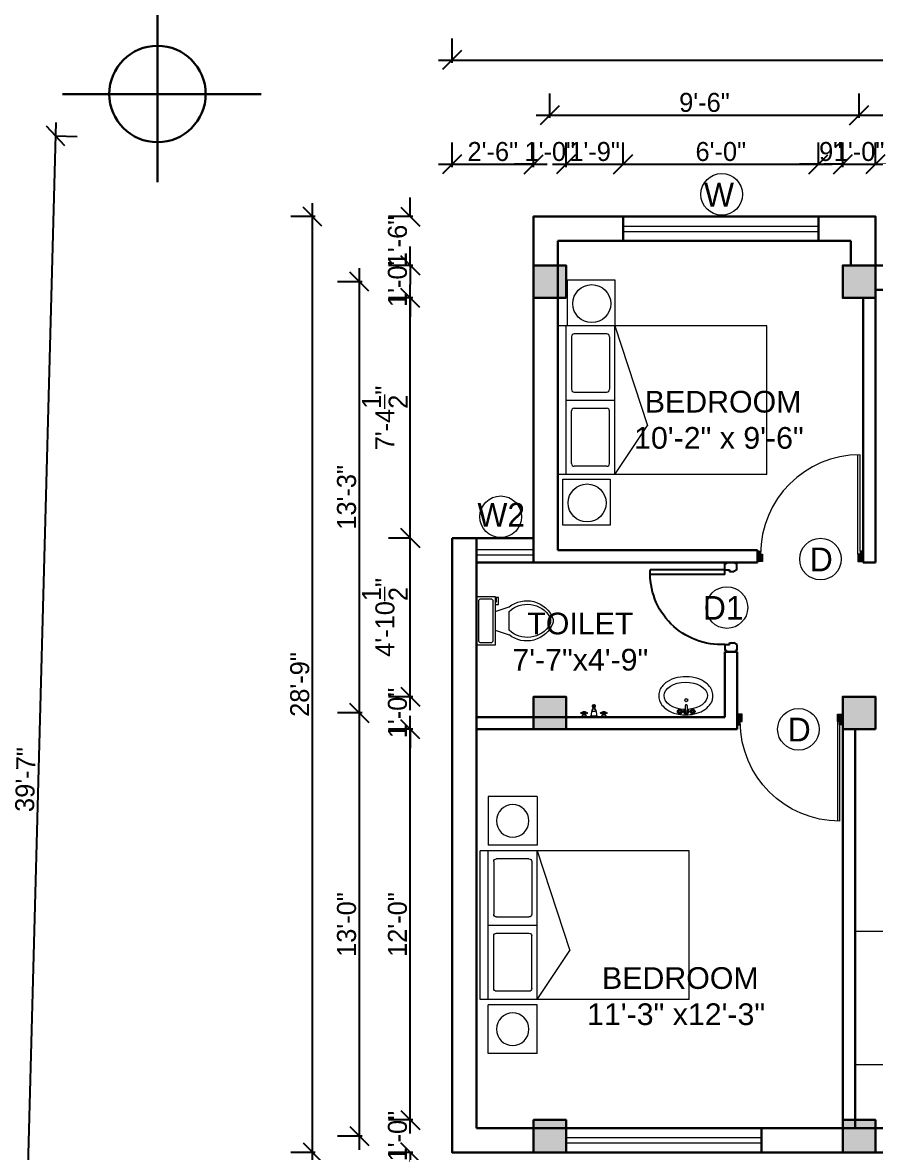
# Model space of a CAD drawing. Header units: inches. Extents: x 28835 to 36795, y -18828 to -9750.
# Drawn here: x 29917.6 to 30231.9, y -10397.6 to -9981.1 of the extents above; entities that cross this region are included whole.
import ezdxf

# ---------------------------------------------------------------- set-up
doc = ezdxf.new("R2010")
doc.units = ezdxf.units.IN
doc.header["$LTSCALE"] = 12
doc.header["$MEASUREMENT"] = 0
for name, color, linetype, lineweight in [('05. Dimension', 213, 'Continuous', 9), ('colum', 250, 'Continuous', 30), ('dimention', 5, 'Continuous', 9), ('F-FURNITURE', 32, 'Continuous', 13), ('FIXTURES', 23, 'Continuous', 9), ('FURNI', 30, 'Continuous', 9), ('Ha2', 31, 'Continuous', 0), ('N_DOOR', 32, 'Continuous', 13), ('Text', 7, 'Continuous', 5), ('Wall', 1, 'Continuous', 30), ('WIN', 140, 'Continuous', 15), ('window', 6, 'Continuous', 9)]:
    doc.layers.add(name, color=color, linetype=linetype, lineweight=lineweight)
doc.layers.add('06. Text', color=114, linetype='Continuous')
doc.layers.add('door', color=8, linetype='Continuous')
doc.styles.add('Bijay', font='', dxfattribs={"height": 8})
doc.styles.add('KBS', font='GOTHIC.TTF')
doc.styles.add('Times', font='GOTHIC.TTF')
doc.styles.get('Bijay').set_extended_font_data('Serifa BT')
doc.dimstyles.new('D75', dxfattribs={"dimtxt": 7, "dimasz": 7, "dimexe": 8, "dimexo": 24, "dimgap": 1, "dimtad": 1, "dimdec": 1, "dimzin": 3, "dimdsep": 46, "dimlunit": 4, "dimtxsty": 'Times', "dimblk": 'OBLIQUE', "dimcen": 0, "dimdle": 5, "dimaunit": 1, "dimadec": 3, "dimazin": 0, "dimtfac": 1, "dimtdec": 1, "dimtix": 1, "dimtofl": 0, "dimtmove": 1, "dimatfit": 0, "dimldrblk": 'OBLIQUE', "dimfxl": 1, "dimfxlon": 1, "dimtolj": 1, "dimtzin": 0, "dimarcsym": 0})

# ---------------------------------------------------------------- blocks, each defined once
blk = doc.blocks.new('D1000')
at = {"linetype": 'Continuous'}
for points in [[(30, 50), (30, 20), (50, 20), (50, -50), (0, -50), (0, 50)], [(970, 50), (970, 20), (950, 20), (950, -50), (1000, -50), (1000, 50)]]:
    blk.add_hatch(color=256, dxfattribs=at).paths.add_polyline_path(points)
at = {"color": 0, "linetype": 'Continuous'}
for p, q in [((950, 20), (950, 960)), ((970, 50), (970, 960))]:
    blk.add_line(p, q, dxfattribs=at)
at = {"linetype": 'Continuous'}
for points in [[(30, 50), (30, 20), (50, 20), (50, -50), (0, -50), (0, 50)], [(970, 50), (970, 20), (950, 20), (950, -50), (1000, -50), (1000, 50)]]:
    blk.add_lwpolyline(points, close=True, dxfattribs=at)
blk.add_arc((970, 20), 940, 90, 180, dxfattribs=at)
blk = doc.blocks.new('A$C3D6C2CD6')
at = {"ltscale": 0.5}
for p, q in [((0, 0), (0, 54.8)), ((3, 54.8), (0, 54.8)), ((77, 54.8), (3, 54.8)), ((3, 0), (3, 54.8)), ((21, 54.8), (33, 18)), ((21, 0), (21, 54.8)), ((77, 0), (77, 54.8)), ((5, 50.8), (5, 31.4)), ((18, 51.8), (6, 51.8)), ((19, 50.8), (19, 31.4)), ((6, 30.4), (18, 30.4)), ((3, 27.4), (21, 27.4)), ((5, 4), (5, 23.4)), ((6, 24.4), (18, 24.4)), ((19, 4), (19, 23.4)), ((21, 0), (33, 18)), ((3, 0), (0, 0)), ((77, 0), (3, 0)), ((18, 3), (6, 3))]:
    blk.add_line(p, q, dxfattribs=at)
for centre, start, end in [((6, 50.8), 90, 180), ((18, 50.8), 0, 90), ((6, 31.4), 180, 270), ((18, 31.4), 270, 0), ((6, 23.4), 90, 180), ((18, 23.4), 0, 90), ((6, 4), 180, 270), ((18, 4), 270, 0)]:
    blk.add_arc(centre, 1, start, end, dxfattribs=at)
blk = doc.blocks.new('A$C32C64459')
at = {"ltscale": 0.5}
for p, q in [((-21, 74.8), (-21, 56.8)), ((-21, 74.8), (-3, 74.8)), ((-3, 74.8), (-3, 56.8)), ((-77, 54.8), (-3, 54.8)), ((-77, 0), (-77, 54.8)), ((-21, 54.8), (-33, 18)), ((-21, 56.8), (-3, 56.8)), ((-21, 0), (-21, 54.8)), ((-3, 0), (-3, 54.8)), ((-3, 54.8), (0, 54.8)), ((0, 0), (0, 54.8)), ((-19, 50.8), (-19, 31.4)), ((-18, 51.8), (-6, 51.8)), ((-5, 50.8), (-5, 31.4)), ((-6, 30.4), (-18, 30.4)), ((-3, 27.4), (-21, 27.4)), ((-19, 4), (-19, 23.4)), ((-6, 24.4), (-18, 24.4)), ((-5, 4), (-5, 23.4)), ((-21, 0), (-33, 18)), ((-77, 0), (-3, 0)), ((-18, 3), (-6, 3)), ((-3, 0), (0, 0)), ((-21, -20), (-21, -2)), ((-21, -2), (-3, -2)), ((-3, -20), (-3, -2)), ((-21, -20), (-3, -20))]:
    blk.add_line(p, q, dxfattribs=at)
for centre in [(-12, 65.8), (-12, -11)]:
    blk.add_circle(centre, 6, dxfattribs=at)
for centre, start, end in [((-18, 50.8), 90, 180), ((-6, 50.8), 0, 90), ((-18, 31.4), 180, 270), ((-6, 31.4), 270, 0), ((-18, 23.4), 90, 180), ((-6, 23.4), 0, 90), ((-18, 4), 180, 270), ((-6, 4), 270, 0)]:
    blk.add_arc(centre, 1, start, end, dxfattribs=at)
blk = doc.blocks.new('SYMBOL_Table_3_2D')
blk.add_lwpolyline([(-24.61, 15.75), (24.61, 15.75), (24.61, -15.75), (-24.61, -15.75), (-24.61, 15.75)])
blk = doc.blocks.new('door2.5')
at = {"layer": 'door'}
for p, q in [((0, 6), (0, 3)), ((0.5, 6), (0, 6)), ((0.5, 6), (0.5, 6.5)), ((2.5, 6.5), (0.5, 6.5)), ((2.5, 6.5), (2.5, 5)), ((4, 6.5), (2.5, 6.5)), ((2.5, 5), (3, 5)), ((3, 5), (2.5, 5)), ((3, 5), (3, 3.5)), ((27.5, 5), (27, 5)), ((27, 5), (27, 3.5)), ((27, 5), (27.5, 5)), ((27.5, 6.5), (27.5, 5)), ((27.5, 6.5), (29.5, 6.5)), ((29.5, 6), (29.5, 6.5)), ((29.5, 6), (30, 6)), ((30, 6), (30, 3)), ((0.5, 3), (0, 3)), ((0.5, 2.5), (0.5, 3)), ((2.5, 2.5), (0.5, 2.5)), ((2.5, 2.5), (3, 3.5)), ((27.5, 2.5), (27, 3.5)), ((27.5, 2.5), (29.5, 2.5)), ((29.5, 3), (30, 3)), ((29.5, 2.5), (29.5, 3))]:
    blk.add_line(p, q, dxfattribs=at)
for points in [[(2.5, 6.5), (2.5, 31.51)], [(4, 6.5), (4, 31.54)]]:
    blk.add_lwpolyline(points, dxfattribs=at)
blk.add_arc((3.79, 7.79), 23.75, 356.8785, 93.1057, dxfattribs=at)
blk = doc.blocks.new('Toilet - top')
for p, q in [((9.5, -6), (9.5, -2)), ((-10, -8.5), (-8, -8.5)), ((-10, -9.5), (-10, -8.5)), ((-7, -9.5), (-10, -9.5)), ((-8, -8.5), (-8, -8)), ((-7, -8), (-7, -9.5)), ((-4, -8), (-6, -14)), ((4, -8), (6, -14)), ((4, -14), (-4, -14))]:
    blk.add_line(p, q)
blk.add_lwpolyline([(10.5, -8), (10.5, 0), (-10.5, 0), (-10.5, -8)], close=True)
for points in [[(-9.5, -2), (-9.5, -6)], [(8.5, -1), (-8.5, -1)], [(-8.5, -7), (8.5, -7)]]:
    blk.add_lwpolyline(points)
for centre, radius, start, end in [((-8.62, -1.88), 0.884, 81.8699, 188.1301), ((8.62, -1.88), 0.884, 351.8699, 98.1301), ((-8.62, -6.12), 0.884, 171.8699, 278.1301), ((8.62, -6.12), 0.884, 261.8699, 8.1301), ((3.52, -21.58), 12.17, 141.4691, 247.9714), ((4.2, -21.82), 11.33, 136.3677, 238.9468), ((-3.52, -21.58), 12.17, 292.0284, 38.5307), ((-4.2, -21.82), 11.33, 301.053, 43.6321), ((0, -27.88), 4, 245.7318, 294.2682), ((0, -29), 4, 254.8605, 285.1395)]:
    blk.add_arc(centre, radius, start, end)
blk = doc.blocks.new('Faucet - Bathroom front')
for p, q in [((-0.5, 4.25), (0.5, 4.25)), ((-5, 0), (-2.25, 0)), ((-4.5087, 0.25), (-2.7408, 0.25)), ((-4, 1.625), (-4.25, 1.625)), ((-4, 1.375), (-4.25, 1.375)), ((-3.1442, 0.75), (-4.0979, 0.75)), ((-3.25, 1.625), (-3, 1.625)), ((-3.25, 1.375), (-3, 1.375)), ((-1.5, 0), (1.5, 0)), ((-1, 0.5), (1, 0.5)), ((0.5, 3.75), (-0.5, 3.75)), ((-0.5, 3), (0.5, 3)), ((0.5, 2), (-0.5, 2)), ((-0.25, 3), (-0.25, 3.5)), ((0.25, 3.5), (0.25, 3)), ((2.25, 0), (5, 0)), ((2.7413, 0.25), (4.5092, 0.25)), ((3.25, 1.625), (3, 1.625)), ((3.25, 1.375), (3, 1.375)), ((4.1058, 0.75), (3.1521, 0.75)), ((4, 1.625), (4.25, 1.625)), ((4, 1.375), (4.25, 1.375))]:
    blk.add_line(p, q)
for points in [[(-0.5, 3.75), (-0.5, 4.25)], [(-0.25, 4.5), (0.25, 4.5)], [(0.5, 4.25), (0.5, 3.75)], [(0.25, 3.5), (-0.25, 3.5)]]:
    blk.add_lwpolyline(points)
for points in [[(-4, 1), (-4, 2), (-3.25, 2), (-3.25, 1)], [(3.25, 1), (3.25, 2), (4, 2), (4, 1)]]:
    blk.add_lwpolyline(points, close=True)
for centre in [(-4.5, 1.5), (-3.625, 1.5), (-2.75, 1.5), (2.75, 1.5), (3.625, 1.5), (4.5, 1.5)]:
    blk.add_circle(centre, 0.2795)
for centre, radius, start, end in [((-0.2575, 4.2575), 0.2426, 88.22243, 181.7776), ((0.2575, 4.2575), 0.2426, 358.2224, 91.77757), ((-5.375, 1.375), 1.4252, 285.2551, 344.7449), ((-1.875, 1.375), 1.4252, 195.2551, 254.7449), ((-0.7962, -0.2038), 0.7327, 106.1502, 163.8498), ((3, 1), 4.0311, 150.2551, 187.125), ((0.6413, 2.5), 1.246, 156.3417, 203.6583), ((-0.2575, 3.7425), 0.2426, 178.2224, 271.7776), ((0.2575, 3.7425), 0.2426, 268.2224, 1.777565), ((-3, 1), 4.0311, 352.875, 29.74488), ((-0.6413, 2.5), 1.246, 336.3417, 23.65835), ((0.7962, -0.2038), 0.7327, 16.1502, 73.84979), ((1.875, 1.375), 1.4252, 285.2551, 344.7449), ((5.375, 1.375), 1.4252, 195.2551, 254.7449)]:
    blk.add_arc(centre, radius, start, end)
blk = doc.blocks.new('BASIN')
at = {"layer": 'FIXTURES'}
for p, q in [((78065.66, 8819.14), (78065.49, 8819.14)), ((78065.66, 8818.98), (78065.49, 8818.98)), ((78065.89, 8819.37), (78065.89, 8819.55)), ((78065.9, 8818.75), (78065.9, 8818.57)), ((78066.05, 8819.37), (78066.05, 8819.55)), ((78066.05, 8818.75), (78066.05, 8818.57)), ((78066.28, 8819.14), (78066.46, 8819.14)), ((78066.28, 8818.98), (78066.46, 8818.98)), ((78068, 8819.62), (78068, 8821.27)), ((78068.64, 8821.27), (78068.64, 8819.62)), ((78070.36, 8819.14), (78070.18, 8819.14)), ((78070.36, 8818.98), (78070.18, 8818.98)), ((78070.59, 8819.37), (78070.59, 8819.55)), ((78070.59, 8818.75), (78070.59, 8818.57)), ((78070.75, 8819.37), (78070.75, 8819.55)), ((78070.76, 8818.75), (78070.76, 8818.57)), ((78070.98, 8819.14), (78071.16, 8819.14)), ((78070.98, 8818.98), (78071.16, 8818.98))]:
    blk.add_line(p, q, dxfattribs=at)
for centre, radius in [((78068.32, 8823.26), 0.561), ((78065.97, 8819.06), 0.891), ((78065.32, 8819.06), 0.181), ((78065.97, 8819.06), 0.324), ((78065.97, 8819.71), 0.181), ((78065.98, 8818.41), 0.181), ((78066.62, 8819.06), 0.181), ((78068.32, 8819.06), 0.324), ((78070.67, 8819.06), 0.891), ((78070.02, 8819.06), 0.181), ((78070.67, 8819.06), 0.324), ((78070.67, 8819.71), 0.181), ((78070.68, 8818.41), 0.181), ((78071.32, 8819.06), 0.181)]:
    blk.add_circle(centre, radius, dxfattribs=at)
for centre, radius, start, end in [((78065.97, 8819.06), 0.648, 105.2407, 164.2093), ((78065.97, 8819.06), 0.648, 196.2342, 253.9047), ((78065.97, 8819.06), 0.648, 16.4413, 74.0789), ((78065.97, 8819.06), 0.648, 286.12, 344.0884), ((78068.32, 8819.06), 0.972, 109.6397, 70.3486), ((78068.32, 8819.06), 0.648, 120.2446, 59.6569), ((78068.32, 8821.27), 0.324, 0, 180), ((78070.67, 8819.06), 0.648, 105.9211, 163.5587), ((78070.67, 8819.06), 0.648, 195.9116, 253.88), ((78070.67, 8819.06), 0.648, 15.7907, 74.7593), ((78070.67, 8819.06), 0.648, 286.0953, 343.7658)]:
    blk.add_arc(centre, radius, start, end, dxfattribs=at)
at = {"layer": 'FIXTURES', "extrusion": (0, 0, -1)}
blk.add_ellipse((78068.16, 8824.86), major_axis=(8, 0), ratio=0.629906, start_param=1.624049, end_param=7.762372, dxfattribs=at)
at = {"layer": 'FIXTURES'}
blk.add_open_spline([(78078.16, 8824.86), (78078.16, 8824.37), (78078.09, 8823.87), (78077.81, 8822.92), (78077.61, 8822.47), (78077.1, 8821.62), (78076.79, 8821.23), (78075.71, 8820.11), (78074.81, 8819.49), (78072.79, 8818.54), (78071.68, 8818.21), (78068.63, 8817.71), (78066.63, 8817.77), (78063.45, 8818.55), (78062.19, 8819.08), (78060.45, 8820.28), (78059.86, 8820.82), (78058.97, 8821.97), (78058.65, 8822.55), (78058.23, 8823.81), (78058.13, 8824.48), (78058.2, 8825.8), (78058.37, 8826.46), (78058.91, 8827.66), (78059.28, 8828.22), (78060.18, 8829.2), (78060.69, 8829.63), (78062.38, 8830.75), (78063.69, 8831.27), (78066.49, 8831.88), (78067.98, 8831.98), (78070.88, 8831.72), (78072.29, 8831.38), (78074.54, 8830.39), (78075.44, 8829.82), (78076.7, 8828.63), (78077.15, 8828.07), (78077.83, 8826.81), (78078.05, 8826.12), (78078.15, 8825.23), (78078.16, 8825.05), (78078.16, 8824.86)], degree=3, knots=[0, 0, 0, 0, 0.181364, 0.181364, 0.362729, 0.362729, 0.544093, 0.544093, 0.928824, 0.928824, 1.313556, 1.313556, 1.94034, 1.94034, 2.400556, 2.400556, 2.689721, 2.689721, 2.932428, 2.932428, 3.175135, 3.175135, 3.417842, 3.417842, 3.66055, 3.66055, 3.903257, 3.903257, 4.376682, 4.376682, 4.850108, 4.850108, 5.323534, 5.323534, 5.693577, 5.693577, 5.95511, 5.95511, 6.216644, 6.216644, 6.283185, 6.283185, 6.283185, 6.283185], dxfattribs=at)
blk = doc.blocks.new('_Oblique')
at = {"color": 0, "linetype": 'ByBlock', "lineweight": -2}
blk.add_line((-0.5, -0.5), (0.5, 0.5), dxfattribs=at)
blk = doc.blocks.new('*D152')
at = {"layer": 'Defpoints', "color": 0, "ltscale": 12, "transparency": 16777216}
for p in [(30117.94, -10033.32), (30105.94, -10070.6), (30117.94, -10070.6)]:
    blk.add_point(p, dxfattribs=at)
at = {"layer": 'dimention', "color": 0, "lineweight": -2, "ltscale": 12, "transparency": 16777216}
for p, q in [((30105.94, -10034.32), (30105.94, -10025.32)), ((30117.94, -10034.32), (30117.94, -10025.32)), ((30105.94, -10033.32), (30098.94, -10033.32)), ((30117.94, -10033.32), (30124.94, -10033.32))]:
    blk.add_line(p, q, dxfattribs=at)
at = {"layer": 'dimention', "color": 0, "lineweight": -2, "ltscale": 12, "transparency": 16777216, "xscale": 7, "yscale": 7, "zscale": 7}
blk.add_blockref('_Oblique', (30105.94, -10033.32), dxfattribs=at)
at = {"layer": 'dimention', "color": 0, "lineweight": -2, "ltscale": 12, "transparency": 16777216, "xscale": 7, "yscale": 7, "zscale": 7, "rotation": 180}
blk.add_blockref('_Oblique', (30117.94, -10033.32), dxfattribs=at)
at = {"layer": 'dimention', "color": 0, "ltscale": 12, "transparency": 16777216, "insert": (30111.94, -10028.65), "char_height": 7, "attachment_point": 5, "style": 'Times'}
blk.add_mtext('\\A1;1\'-0"', dxfattribs=at)
blk = doc.blocks.new('*D153')
at = {"layer": 'Defpoints', "color": 0, "ltscale": 12, "transparency": 16777216}
for p in [(30138.96, -10033.32), (30138.96, -10052.6), (30117.94, -10070.6)]:
    blk.add_point(p, dxfattribs=at)
at = {"layer": 'dimention', "color": 0, "lineweight": -2, "ltscale": 12, "transparency": 16777216}
for p, q in [((30117.94, -10034.32), (30117.94, -10025.32)), ((30138.96, -10033.32), (30138.96, -10025.32)), ((30112.94, -10033.32), (30143.96, -10033.32))]:
    blk.add_line(p, q, dxfattribs=at)
at = {"layer": 'dimention', "color": 0, "lineweight": -2, "ltscale": 12, "transparency": 16777216, "xscale": 7, "yscale": 7, "zscale": 7, "rotation": 180}
blk.add_blockref('_Oblique', (30117.94, -10033.32), dxfattribs=at)
at = {"layer": 'dimention', "color": 0, "lineweight": -2, "ltscale": 12, "transparency": 16777216, "xscale": 7, "yscale": 7, "zscale": 7}
blk.add_blockref('_Oblique', (30138.96, -10033.32), dxfattribs=at)
at = {"layer": 'dimention', "color": 0, "ltscale": 12, "transparency": 16777216, "insert": (30128.45, -10028.65), "char_height": 7, "attachment_point": 5, "style": 'Times'}
blk.add_mtext('\\A1;1\'-9"', dxfattribs=at)
blk = doc.blocks.new('*D154')
at = {"layer": 'Defpoints', "color": 0, "ltscale": 12, "transparency": 16777216}
for p in [(30210.96, -10033.32), (30138.96, -10052.6), (30210.96, -10052.6)]:
    blk.add_point(p, dxfattribs=at)
at = {"layer": 'dimention', "color": 0, "lineweight": -2, "ltscale": 12, "transparency": 16777216}
for p, q in [((30138.96, -10033.32), (30138.96, -10025.32)), ((30210.96, -10033.32), (30210.96, -10025.32)), ((30133.96, -10033.32), (30215.96, -10033.32))]:
    blk.add_line(p, q, dxfattribs=at)
at = {"layer": 'dimention', "color": 0, "lineweight": -2, "ltscale": 12, "transparency": 16777216, "xscale": 7, "yscale": 7, "zscale": 7, "rotation": 180}
blk.add_blockref('_Oblique', (30138.96, -10033.32), dxfattribs=at)
at = {"layer": 'dimention', "color": 0, "lineweight": -2, "ltscale": 12, "transparency": 16777216, "xscale": 7, "yscale": 7, "zscale": 7}
blk.add_blockref('_Oblique', (30210.96, -10033.32), dxfattribs=at)
at = {"layer": 'dimention', "color": 0, "ltscale": 12, "transparency": 16777216, "insert": (30174.96, -10028.65), "char_height": 7, "attachment_point": 5, "style": 'Times'}
blk.add_mtext('\\A1;6\'-0"', dxfattribs=at)
blk = doc.blocks.new('*D155')
at = {"layer": 'Defpoints', "color": 0, "ltscale": 12, "transparency": 16777216}
for p in [(30231.94, -10033.32), (30231.94, -10052.6), (30219.94, -10070.6)]:
    blk.add_point(p, dxfattribs=at)
at = {"layer": 'dimention', "color": 0, "lineweight": -2, "ltscale": 12, "transparency": 16777216}
for p, q in [((30219.94, -10034.32), (30219.94, -10025.32)), ((30231.94, -10033.32), (30231.94, -10025.32)), ((30219.94, -10033.32), (30212.94, -10033.32)), ((30231.94, -10033.32), (30238.94, -10033.32))]:
    blk.add_line(p, q, dxfattribs=at)
at = {"layer": 'dimention', "color": 0, "lineweight": -2, "ltscale": 12, "transparency": 16777216, "xscale": 7, "yscale": 7, "zscale": 7}
blk.add_blockref('_Oblique', (30219.94, -10033.32), dxfattribs=at)
at = {"layer": 'dimention', "color": 0, "lineweight": -2, "ltscale": 12, "transparency": 16777216, "xscale": 7, "yscale": 7, "zscale": 7, "rotation": 180}
blk.add_blockref('_Oblique', (30231.94, -10033.32), dxfattribs=at)
at = {"layer": 'dimention', "color": 0, "ltscale": 12, "transparency": 16777216, "insert": (30225.94, -10028.65), "char_height": 7, "attachment_point": 5, "style": 'Times'}
blk.add_mtext('\\A1;1\'-0"', dxfattribs=at)
blk = doc.blocks.new('*D119')
at = {"layer": 'Defpoints', "color": 0, "ltscale": 12, "transparency": 16777216}
for p in [(30210.96, -10033.32), (30219.94, -10033.32), (30219.94, -10033.32)]:
    blk.add_point(p, dxfattribs=at)
at = {"layer": 'dimention', "color": 0, "lineweight": -2, "ltscale": 12, "transparency": 16777216}
for p, q in [((30210.96, -10033.32), (30210.96, -10025.32)), ((30219.94, -10033.32), (30219.94, -10025.32)), ((30210.96, -10033.32), (30203.96, -10033.32)), ((30219.94, -10033.32), (30226.94, -10033.32))]:
    blk.add_line(p, q, dxfattribs=at)
at = {"layer": 'dimention', "color": 0, "lineweight": -2, "ltscale": 12, "transparency": 16777216, "xscale": 7, "yscale": 7, "zscale": 7}
blk.add_blockref('_Oblique', (30210.96, -10033.32), dxfattribs=at)
at = {"layer": 'dimention', "color": 0, "lineweight": -2, "ltscale": 12, "transparency": 16777216, "xscale": 7, "yscale": 7, "zscale": 7, "rotation": 180}
blk.add_blockref('_Oblique', (30219.94, -10033.32), dxfattribs=at)
at = {"layer": 'dimention', "color": 0, "ltscale": 12, "transparency": 16777216, "insert": (30215.45, -10028.65), "char_height": 7, "attachment_point": 5, "style": 'Times'}
blk.add_mtext('\\A1;9"', dxfattribs=at)
blk = doc.blocks.new('*D138')
at = {"layer": 'Defpoints', "color": 0, "ltscale": 12, "transparency": 16777216}
for p in [(30262.64, -10033.32), (30231.94, -10052.6), (30262.64, -10070.6)]:
    blk.add_point(p, dxfattribs=at)
at = {"layer": 'dimention', "color": 0, "lineweight": -2, "ltscale": 12, "transparency": 16777216}
for p, q in [((30231.94, -10033.32), (30231.94, -10025.32)), ((30262.64, -10034.32), (30262.64, -10025.32)), ((30226.94, -10033.32), (30267.64, -10033.32))]:
    blk.add_line(p, q, dxfattribs=at)
at = {"layer": 'dimention', "color": 0, "lineweight": -2, "ltscale": 12, "transparency": 16777216, "xscale": 7, "yscale": 7, "zscale": 7, "rotation": 180}
blk.add_blockref('_Oblique', (30231.94, -10033.32), dxfattribs=at)
at = {"layer": 'dimention', "color": 0, "lineweight": -2, "ltscale": 12, "transparency": 16777216, "xscale": 7, "yscale": 7, "zscale": 7}
blk.add_blockref('_Oblique', (30262.64, -10033.32), dxfattribs=at)
at = {"layer": 'dimention', "color": 0, "ltscale": 12, "transparency": 16777216, "insert": (30247.29, -10023.98), "char_height": 7, "attachment_point": 5, "style": 'Times'}
blk.add_mtext('\\A1;2\'-6{\\H1x;\\S1/2;}"', dxfattribs=at)
blk = doc.blocks.new('*D144')
at = {"layer": 'Defpoints', "color": 0, "ltscale": 12, "transparency": 16777216}
for p in [(30225.94, -10015.22), (30111.94, -10070.6), (30225.94, -10070.6)]:
    blk.add_point(p, dxfattribs=at)
at = {"layer": 'dimention', "color": 0, "lineweight": -2, "ltscale": 12, "transparency": 16777216}
for p, q in [((30111.94, -10016.22), (30111.94, -10007.22)), ((30225.94, -10016.22), (30225.94, -10007.22)), ((30106.94, -10015.22), (30230.94, -10015.22))]:
    blk.add_line(p, q, dxfattribs=at)
at = {"layer": 'dimention', "color": 0, "lineweight": -2, "ltscale": 12, "transparency": 16777216, "xscale": 7, "yscale": 7, "zscale": 7, "rotation": 180}
blk.add_blockref('_Oblique', (30111.94, -10015.22), dxfattribs=at)
at = {"layer": 'dimention', "color": 0, "lineweight": -2, "ltscale": 12, "transparency": 16777216, "xscale": 7, "yscale": 7, "zscale": 7}
blk.add_blockref('_Oblique', (30225.94, -10015.22), dxfattribs=at)
at = {"layer": 'dimention', "color": 0, "ltscale": 12, "transparency": 16777216, "insert": (30168.94, -10010.55), "char_height": 7, "attachment_point": 5, "style": 'Times'}
blk.add_mtext('\\A1;9\'-6"', dxfattribs=at)
blk = doc.blocks.new('*D145')
at = {"layer": 'Defpoints', "color": 0, "ltscale": 12, "transparency": 16777216}
for p in [(30360.94, -10015.22), (30225.94, -10070.6), (30360.94, -10070.6)]:
    blk.add_point(p, dxfattribs=at)
at = {"layer": 'dimention', "color": 0, "lineweight": -2, "ltscale": 12, "transparency": 16777216}
for p, q in [((30225.94, -10016.22), (30225.94, -10007.22)), ((30360.94, -10016.22), (30360.94, -10007.22)), ((30220.94, -10015.22), (30365.94, -10015.22))]:
    blk.add_line(p, q, dxfattribs=at)
at = {"layer": 'dimention', "color": 0, "lineweight": -2, "ltscale": 12, "transparency": 16777216, "xscale": 7, "yscale": 7, "zscale": 7, "rotation": 180}
blk.add_blockref('_Oblique', (30225.94, -10015.22), dxfattribs=at)
at = {"layer": 'dimention', "color": 0, "lineweight": -2, "ltscale": 12, "transparency": 16777216, "xscale": 7, "yscale": 7, "zscale": 7}
blk.add_blockref('_Oblique', (30360.94, -10015.22), dxfattribs=at)
at = {"layer": 'dimention', "color": 0, "ltscale": 12, "transparency": 16777216, "insert": (30293.44, -10010.55), "char_height": 7, "attachment_point": 5, "style": 'Times'}
blk.add_mtext('\\A1;11\'-3"', dxfattribs=at)
blk = doc.blocks.new('*D147')
at = {"layer": 'Defpoints', "color": 0, "ltscale": 12, "transparency": 16777216}
for p in [(30105.94, -10033.32), (30075.92, -10171.1), (30105.94, -10171.1)]:
    blk.add_point(p, dxfattribs=at)
at = {"layer": 'dimention', "color": 0, "lineweight": -2, "ltscale": 12, "transparency": 16777216}
for p, q in [((30075.92, -10034.32), (30075.92, -10025.32)), ((30105.94, -10034.32), (30105.94, -10025.32)), ((30070.92, -10033.32), (30110.94, -10033.32))]:
    blk.add_line(p, q, dxfattribs=at)
at = {"layer": 'dimention', "color": 0, "lineweight": -2, "ltscale": 12, "transparency": 16777216, "xscale": 7, "yscale": 7, "zscale": 7, "rotation": 180}
blk.add_blockref('_Oblique', (30075.92, -10033.32), dxfattribs=at)
at = {"layer": 'dimention', "color": 0, "lineweight": -2, "ltscale": 12, "transparency": 16777216, "xscale": 7, "yscale": 7, "zscale": 7}
blk.add_blockref('_Oblique', (30105.94, -10033.32), dxfattribs=at)
at = {"layer": 'dimention', "color": 0, "ltscale": 12, "transparency": 16777216, "insert": (30090.93, -10028.65), "char_height": 7, "attachment_point": 5, "style": 'Times'}
blk.add_mtext('\\A1;2\'-6"', dxfattribs=at)
blk = doc.blocks.new('*D118')
at = {"layer": 'Defpoints', "color": 0, "ltscale": 12, "transparency": 16777216}
for p in [(30489.94, -9994.93), (30489.94, -10070.6), (30075.92, -10171.1)]:
    blk.add_point(p, dxfattribs=at)
at = {"layer": 'dimention', "color": 0, "lineweight": -2, "ltscale": 12, "transparency": 16777216}
for p, q in [((30075.92, -9995.93), (30075.92, -9986.93)), ((30489.94, -9995.93), (30489.94, -9986.93)), ((30070.92, -9994.93), (30494.94, -9994.93))]:
    blk.add_line(p, q, dxfattribs=at)
at = {"layer": 'dimention', "color": 0, "lineweight": -2, "ltscale": 12, "transparency": 16777216, "xscale": 7, "yscale": 7, "zscale": 7, "rotation": 180}
blk.add_blockref('_Oblique', (30075.92, -9994.93), dxfattribs=at)
at = {"layer": 'dimention', "color": 0, "lineweight": -2, "ltscale": 12, "transparency": 16777216, "xscale": 7, "yscale": 7, "zscale": 7}
blk.add_blockref('_Oblique', (30489.94, -9994.93), dxfattribs=at)
at = {"layer": 'dimention', "color": 0, "ltscale": 12, "transparency": 16777216, "insert": (30282.93, -9990.25), "char_height": 7, "attachment_point": 5, "style": 'Times'}
blk.add_mtext('\\A1;34\'-6"', dxfattribs=at)
blk = doc.blocks.new('*D157')
at = {"layer": 'Defpoints', "color": 0, "ltscale": 12, "transparency": 16777216}
for p in [(30060.49, -10385.6), (30105.94, -10385.6), (30105.94, -10397.6)]:
    blk.add_point(p, dxfattribs=at)
at = {"layer": 'dimention', "color": 0, "lineweight": -2, "ltscale": 12, "transparency": 16777216}
for p, q in [((30060.49, -10385.6), (30060.49, -10378.6)), ((30061.49, -10385.6), (30052.49, -10385.6)), ((30061.49, -10397.6), (30052.49, -10397.6)), ((30060.49, -10397.6), (30060.49, -10404.6))]:
    blk.add_line(p, q, dxfattribs=at)
at = {"layer": 'dimention', "color": 0, "lineweight": -2, "ltscale": 12, "transparency": 16777216, "xscale": 7, "yscale": 7, "zscale": 7}
for p, rotation in [((30060.49, -10385.6), 270), ((30060.49, -10397.6), 90)]:
    blk.add_blockref('_Oblique', p, dxfattribs=dict(at, rotation=rotation))
at = {"layer": 'dimention', "color": 0, "ltscale": 12, "transparency": 16777216, "insert": (30055.81, -10391.6), "char_height": 7, "attachment_point": 5, "rotation": 90, "style": 'Times'}
blk.add_mtext('\\A1;1\'-0"', dxfattribs=at)
blk = doc.blocks.new('*D158')
at = {"layer": 'Defpoints', "color": 0, "ltscale": 12, "transparency": 16777216}
for p in [(30060.49, -10241.6), (30105.94, -10241.6), (30105.94, -10385.6)]:
    blk.add_point(p, dxfattribs=at)
at = {"layer": 'dimention', "color": 0, "lineweight": -2, "ltscale": 12, "transparency": 16777216}
for p, q in [((30060.49, -10390.6), (30060.49, -10236.6)), ((30061.49, -10241.6), (30052.49, -10241.6)), ((30061.49, -10385.6), (30052.49, -10385.6))]:
    blk.add_line(p, q, dxfattribs=at)
at = {"layer": 'dimention', "color": 0, "lineweight": -2, "ltscale": 12, "transparency": 16777216, "xscale": 7, "yscale": 7, "zscale": 7}
for p, rotation in [((30060.49, -10241.6), 90), ((30060.49, -10385.6), 270)]:
    blk.add_blockref('_Oblique', p, dxfattribs=dict(at, rotation=rotation))
at = {"layer": 'dimention', "color": 0, "ltscale": 12, "transparency": 16777216, "insert": (30055.81, -10313.6), "char_height": 7, "attachment_point": 5, "rotation": 90, "style": 'Times'}
blk.add_mtext('\\A1;12\'-0"', dxfattribs=at)
blk = doc.blocks.new('*D159')
at = {"layer": 'Defpoints', "color": 0, "ltscale": 12, "transparency": 16777216}
for p in [(30060.49, -10229.6), (30105.94, -10229.6), (30105.94, -10241.6)]:
    blk.add_point(p, dxfattribs=at)
at = {"layer": 'dimention', "color": 0, "lineweight": -2, "ltscale": 12, "transparency": 16777216}
for p, q in [((30060.49, -10229.6), (30060.49, -10222.6)), ((30061.49, -10229.6), (30052.49, -10229.6)), ((30061.49, -10241.6), (30052.49, -10241.6)), ((30060.49, -10241.6), (30060.49, -10248.6))]:
    blk.add_line(p, q, dxfattribs=at)
at = {"layer": 'dimention', "color": 0, "lineweight": -2, "ltscale": 12, "transparency": 16777216, "xscale": 7, "yscale": 7, "zscale": 7}
for p, rotation in [((30060.49, -10229.6), 270), ((30060.49, -10241.6), 90)]:
    blk.add_blockref('_Oblique', p, dxfattribs=dict(at, rotation=rotation))
at = {"layer": 'dimention', "color": 0, "ltscale": 12, "transparency": 16777216, "insert": (30055.81, -10235.6), "char_height": 7, "attachment_point": 5, "rotation": 90, "style": 'Times'}
blk.add_mtext('\\A1;1\'-0"', dxfattribs=at)
blk = doc.blocks.new('*D160')
at = {"layer": 'Defpoints', "color": 0, "ltscale": 12, "transparency": 16777216}
for p in [(30060.49, -10171.1), (30075.92, -10171.1), (30105.94, -10229.6)]:
    blk.add_point(p, dxfattribs=at)
at = {"layer": 'dimention', "color": 0, "lineweight": -2, "ltscale": 12, "transparency": 16777216}
for p, q in [((30060.49, -10234.6), (30060.49, -10166.1)), ((30060.49, -10171.1), (30052.49, -10171.1)), ((30061.49, -10229.6), (30052.49, -10229.6))]:
    blk.add_line(p, q, dxfattribs=at)
at = {"layer": 'dimention', "color": 0, "lineweight": -2, "ltscale": 12, "transparency": 16777216, "xscale": 7, "yscale": 7, "zscale": 7}
for p, rotation in [((30060.49, -10171.1), 90), ((30060.49, -10229.6), 270)]:
    blk.add_blockref('_Oblique', p, dxfattribs=dict(at, rotation=rotation))
at = {"layer": 'dimention', "color": 0, "ltscale": 12, "transparency": 16777216, "insert": (30051.15, -10200.35), "char_height": 7, "attachment_point": 5, "rotation": 90, "style": 'Times'}
blk.add_mtext('\\A1;4\'-10{\\H1x;\\S1/2;}"', dxfattribs=at)
blk = doc.blocks.new('*D161')
at = {"layer": 'Defpoints', "color": 0, "ltscale": 12, "transparency": 16777216}
for p in [(30060.49, -10082.6), (30105.94, -10082.6), (30075.92, -10171.1)]:
    blk.add_point(p, dxfattribs=at)
at = {"layer": 'dimention', "color": 0, "lineweight": -2, "ltscale": 12, "transparency": 16777216}
for p, q in [((30060.49, -10176.1), (30060.49, -10077.6)), ((30061.49, -10082.6), (30052.49, -10082.6)), ((30060.49, -10171.1), (30052.49, -10171.1))]:
    blk.add_line(p, q, dxfattribs=at)
at = {"layer": 'dimention', "color": 0, "lineweight": -2, "ltscale": 12, "transparency": 16777216, "xscale": 7, "yscale": 7, "zscale": 7}
for p, rotation in [((30060.49, -10082.6), 90), ((30060.49, -10171.1), 270)]:
    blk.add_blockref('_Oblique', p, dxfattribs=dict(at, rotation=rotation))
at = {"layer": 'dimention', "color": 0, "ltscale": 12, "transparency": 16777216, "insert": (30051.15, -10126.85), "char_height": 7, "attachment_point": 5, "rotation": 90, "style": 'Times'}
blk.add_mtext('\\A1;7\'-4{\\H1x;\\S1/2;}"', dxfattribs=at)
blk = doc.blocks.new('*D162')
at = {"layer": 'Defpoints', "color": 0, "ltscale": 12, "transparency": 16777216}
for p in [(30060.49, -10070.6), (30105.94, -10070.6), (30105.94, -10082.6)]:
    blk.add_point(p, dxfattribs=at)
at = {"layer": 'dimention', "color": 0, "lineweight": -2, "ltscale": 12, "transparency": 16777216}
for p, q in [((30060.49, -10070.6), (30060.49, -10063.6)), ((30061.49, -10070.6), (30052.49, -10070.6)), ((30061.49, -10082.6), (30052.49, -10082.6)), ((30060.49, -10082.6), (30060.49, -10089.6))]:
    blk.add_line(p, q, dxfattribs=at)
at = {"layer": 'dimention', "color": 0, "lineweight": -2, "ltscale": 12, "transparency": 16777216, "xscale": 7, "yscale": 7, "zscale": 7}
for p, rotation in [((30060.49, -10070.6), 270), ((30060.49, -10082.6), 90)]:
    blk.add_blockref('_Oblique', p, dxfattribs=dict(at, rotation=rotation))
at = {"layer": 'dimention', "color": 0, "ltscale": 12, "transparency": 16777216, "insert": (30055.81, -10076.6), "char_height": 7, "attachment_point": 5, "rotation": 90, "style": 'Times'}
blk.add_mtext('\\A1;1\'-0"', dxfattribs=at)
blk = doc.blocks.new('*D163')
at = {"layer": 'Defpoints', "color": 0, "ltscale": 12, "transparency": 16777216}
for p in [(30060.49, -10052.6), (30105.94, -10052.6), (30105.94, -10070.6)]:
    blk.add_point(p, dxfattribs=at)
at = {"layer": 'dimention', "color": 0, "lineweight": -2, "ltscale": 12, "transparency": 16777216}
for p, q in [((30060.49, -10052.6), (30060.49, -10045.6)), ((30061.49, -10052.6), (30052.49, -10052.6)), ((30061.49, -10070.6), (30052.49, -10070.6)), ((30060.49, -10070.6), (30060.49, -10077.6))]:
    blk.add_line(p, q, dxfattribs=at)
at = {"layer": 'dimention', "color": 0, "lineweight": -2, "ltscale": 12, "transparency": 16777216, "xscale": 7, "yscale": 7, "zscale": 7}
for p, rotation in [((30060.49, -10052.6), 270), ((30060.49, -10070.6), 90)]:
    blk.add_blockref('_Oblique', p, dxfattribs=dict(at, rotation=rotation))
at = {"layer": 'dimention', "color": 0, "ltscale": 12, "transparency": 16777216, "insert": (30055.81, -10061.6), "char_height": 7, "attachment_point": 5, "rotation": 90, "style": 'Times'}
blk.add_mtext('\\A1;1\'-6"', dxfattribs=at)
blk = doc.blocks.new('*D164')
at = {"layer": 'Defpoints', "color": 0, "ltscale": 12, "transparency": 16777216}
for p in [(30105.94, -10076.6), (30041.73, -10235.6), (30105.94, -10235.6)]:
    blk.add_point(p, dxfattribs=at)
at = {"layer": 'dimention', "color": 0, "lineweight": -2, "ltscale": 12, "transparency": 16777216}
for p, q in [((30041.73, -10071.6), (30041.73, -10240.6)), ((30042.73, -10076.6), (30033.73, -10076.6)), ((30042.73, -10235.6), (30033.73, -10235.6))]:
    blk.add_line(p, q, dxfattribs=at)
at = {"layer": 'dimention', "color": 0, "lineweight": -2, "ltscale": 12, "transparency": 16777216, "xscale": 7, "yscale": 7, "zscale": 7}
for p, rotation in [((30041.73, -10076.6), 90), ((30041.73, -10235.6), 270)]:
    blk.add_blockref('_Oblique', p, dxfattribs=dict(at, rotation=rotation))
at = {"layer": 'dimention', "color": 0, "ltscale": 12, "transparency": 16777216, "insert": (30037.05, -10156.1), "char_height": 7, "attachment_point": 5, "rotation": 90, "style": 'Times'}
blk.add_mtext('\\A1;13\'-3"', dxfattribs=at)
blk = doc.blocks.new('*D165')
at = {"layer": 'Defpoints', "color": 0, "ltscale": 12, "transparency": 16777216}
for p in [(30105.94, -10235.6), (30041.73, -10391.6), (30105.94, -10391.6)]:
    blk.add_point(p, dxfattribs=at)
at = {"layer": 'dimention', "color": 0, "lineweight": -2, "ltscale": 12, "transparency": 16777216}
for p, q in [((30041.73, -10230.6), (30041.73, -10396.6)), ((30042.73, -10235.6), (30033.73, -10235.6)), ((30042.73, -10391.6), (30033.73, -10391.6))]:
    blk.add_line(p, q, dxfattribs=at)
at = {"layer": 'dimention', "color": 0, "lineweight": -2, "ltscale": 12, "transparency": 16777216, "xscale": 7, "yscale": 7, "zscale": 7}
for p, rotation in [((30041.73, -10235.6), 90), ((30041.73, -10391.6), 270)]:
    blk.add_blockref('_Oblique', p, dxfattribs=dict(at, rotation=rotation))
at = {"layer": 'dimention', "color": 0, "ltscale": 12, "transparency": 16777216, "insert": (30037.05, -10313.6), "char_height": 7, "attachment_point": 5, "rotation": 90, "style": 'Times'}
blk.add_mtext('\\A1;13\'-0"', dxfattribs=at)
blk = doc.blocks.new('*D166')
at = {"layer": 'Defpoints', "color": 0, "ltscale": 12, "transparency": 16777216}
for p in [(30024.47, -10052.6), (30105.94, -10052.6), (30105.94, -10397.6)]:
    blk.add_point(p, dxfattribs=at)
at = {"layer": 'dimention', "color": 0, "lineweight": -2, "ltscale": 12, "transparency": 16777216}
for p, q in [((30024.47, -10402.6), (30024.47, -10047.6)), ((30025.47, -10052.6), (30016.47, -10052.6)), ((30025.47, -10397.6), (30016.47, -10397.6))]:
    blk.add_line(p, q, dxfattribs=at)
at = {"layer": 'dimention', "color": 0, "lineweight": -2, "ltscale": 12, "transparency": 16777216, "xscale": 7, "yscale": 7, "zscale": 7}
for p, rotation in [((30024.47, -10052.6), 90), ((30024.47, -10397.6), 270)]:
    blk.add_blockref('_Oblique', p, dxfattribs=dict(at, rotation=rotation))
at = {"layer": 'dimention', "color": 0, "ltscale": 12, "transparency": 16777216, "insert": (30019.79, -10225.1), "char_height": 7, "attachment_point": 5, "rotation": 90, "style": 'Times'}
blk.add_mtext('\\A1;28\'-9"', dxfattribs=at)
blk = doc.blocks.new('*D135')
at = {"layer": 'Defpoints', "color": 0, "ltscale": 12, "transparency": 16777216}
for p in [(30111.94, -10397.6), (30225.94, -10397.6), (30225.94, -10460.36)]:
    blk.add_point(p, dxfattribs=at)
at = {"layer": 'dimention', "color": 0, "lineweight": -2, "ltscale": 12, "transparency": 16777216}
for p, q in [((30106.94, -10460.36), (30230.94, -10460.36)), ((30111.94, -10459.36), (30111.94, -10468.36)), ((30225.94, -10459.36), (30225.94, -10468.36))]:
    blk.add_line(p, q, dxfattribs=at)
at = {"layer": 'dimention', "color": 0, "lineweight": -2, "ltscale": 12, "transparency": 16777216, "xscale": 7, "yscale": 7, "zscale": 7, "rotation": 180}
blk.add_blockref('_Oblique', (30111.94, -10460.36), dxfattribs=at)
at = {"layer": 'dimention', "color": 0, "lineweight": -2, "ltscale": 12, "transparency": 16777216, "xscale": 7, "yscale": 7, "zscale": 7}
blk.add_blockref('_Oblique', (30225.94, -10460.36), dxfattribs=at)
at = {"layer": 'dimention', "color": 0, "ltscale": 12, "transparency": 16777216, "insert": (30168.94, -10455.68), "char_height": 7, "attachment_point": 5, "style": 'Times'}
blk.add_mtext('\\A1;9\'-6"', dxfattribs=at)
blk = doc.blocks.new('*D136')
at = {"layer": 'Defpoints', "color": 0, "ltscale": 12, "transparency": 16777216}
for p in [(30225.94, -10397.6), (30360.94, -10397.6), (30360.94, -10460.36)]:
    blk.add_point(p, dxfattribs=at)
at = {"layer": 'dimention', "color": 0, "lineweight": -2, "ltscale": 12, "transparency": 16777216}
for p, q in [((30220.94, -10460.36), (30365.94, -10460.36)), ((30225.94, -10459.36), (30225.94, -10468.36)), ((30360.94, -10459.36), (30360.94, -10468.36))]:
    blk.add_line(p, q, dxfattribs=at)
at = {"layer": 'dimention', "color": 0, "lineweight": -2, "ltscale": 12, "transparency": 16777216, "xscale": 7, "yscale": 7, "zscale": 7, "rotation": 180}
blk.add_blockref('_Oblique', (30225.94, -10460.36), dxfattribs=at)
at = {"layer": 'dimention', "color": 0, "lineweight": -2, "ltscale": 12, "transparency": 16777216, "xscale": 7, "yscale": 7, "zscale": 7}
blk.add_blockref('_Oblique', (30360.94, -10460.36), dxfattribs=at)
at = {"layer": 'dimention', "color": 0, "ltscale": 12, "transparency": 16777216, "insert": (30293.44, -10455.68), "char_height": 7, "attachment_point": 5, "style": 'Times'}
blk.add_mtext('\\A1;11\'-3"', dxfattribs=at)
blk = doc.blocks.new('*D277')
at = {"layer": 'Defpoints', "color": 0, "ltscale": 12, "transparency": 16777216}
for p in [(29908.61, -10022.31), (29895.79, -10497.14), (29916.95, -10497.71)]:
    blk.add_point(p, dxfattribs=at)
at = {"layer": 'dimention', "color": 0, "lineweight": -2, "ltscale": 12, "transparency": 16777216}
for p, q in [((29929.91, -10017.88), (29916.81, -10502.7)), ((29929.77, -10022.88), (29937.77, -10023.1)), ((29916.95, -10497.71), (29924.94, -10497.92))]:
    blk.add_line(p, q, dxfattribs=at)
at = {"layer": 'dimention', "color": 0, "lineweight": -2, "ltscale": 12, "transparency": 16777216, "xscale": 7, "yscale": 7, "zscale": 7}
for p, rotation in [((29929.77, -10022.88), 88.45278569255919), ((29916.95, -10497.71), 268.4527856925592)]:
    blk.add_blockref('_Oblique', p, dxfattribs=dict(at, rotation=rotation))
at = {"layer": 'dimention', "color": 0, "ltscale": 12, "transparency": 16777216, "insert": (29918.68, -10260.17), "char_height": 7, "attachment_point": 5, "rotation": 88.4528, "style": 'Times'}
blk.add_mtext('\\A1;39\'-7"', dxfattribs=at)

msp = doc.modelspace()

# ---------------------------------------------------------------- hatches: boundary and pattern name
at = {"layer": 'Ha2'}
for points in [[(30117.94, -10082.6), (30117.94, -10070.6), (30105.94, -10070.6), (30105.94, -10082.6)], [(30231.94, -10082.6), (30231.94, -10070.6), (30219.94, -10070.6), (30219.94, -10082.6)], [(30117.94, -10241.6), (30117.94, -10229.6), (30105.94, -10229.6), (30105.94, -10241.6)], [(30231.94, -10241.6), (30231.94, -10229.6), (30219.94, -10229.6), (30219.94, -10241.6)], [(30117.94, -10397.6), (30117.94, -10385.6), (30105.94, -10385.6), (30105.94, -10397.6)], [(30231.94, -10397.6), (30231.94, -10385.6), (30219.94, -10385.6), (30219.94, -10397.6)]]:
    msp.add_hatch(color=256, dxfattribs=at).paths.add_polyline_path(points)

# ---------------------------------------------------------------- linework, layer by layer
at = {"layer": 'colum'}
for points in [[(30117.94, -10082.6), (30117.94, -10070.6), (30105.94, -10070.6), (30105.94, -10082.6)], [(30231.94, -10082.6), (30231.94, -10070.6), (30219.94, -10070.6), (30219.94, -10082.6)], [(30117.94, -10241.6), (30117.94, -10229.6), (30105.94, -10229.6), (30105.94, -10241.6)], [(30231.94, -10241.6), (30231.94, -10229.6), (30219.94, -10229.6), (30219.94, -10241.6)], [(30117.94, -10397.6), (30117.94, -10385.6), (30105.94, -10385.6), (30105.94, -10397.6)], [(30231.94, -10397.6), (30231.94, -10385.6), (30219.94, -10385.6), (30219.94, -10397.6)]]:
    msp.add_lwpolyline(points, close=True, dxfattribs=at)
at = {"layer": 'Defpoints', "ltscale": 12}
msp.add_lwpolyline([(30075.92, -10171.1), (30105.94, -10171.1), (30105.94, -10052.6), (30231.94, -10052.6), (30231.94, -10070.6), (30489.94, -10070.6), (30489.94, -10397.6), (30075.92, -10397.6), (30075.92, -10171.1)], dxfattribs=at)
at = {"layer": 'F-FURNITURE'}
for points in [[(30118.44, -10092.87), (30118.44, -10075.87), (30135.94, -10075.87), (30135.94, -10092.87)], [(30116.73, -10166.35), (30116.73, -10149.35), (30134.23, -10149.35), (30134.23, -10166.35)]]:
    msp.add_lwpolyline(points, close=True, dxfattribs=at)
at = {"layer": 'F-FURNITURE', "ltscale": 0.3}
for centre in [(30127.4, -10084.69), (30125.69, -10158.17)]:
    msp.add_circle(centre, 7, dxfattribs=at)
at = {"layer": 'Text'}
for centre in [(30175.3, -10044.41), (30093.83, -10163.26), (30211.7, -10178.87), (30177.22, -10196.74), (30203.59, -10241.61)]:
    msp.add_circle(centre, 7.67, dxfattribs=at)
at = {"layer": 'Wall'}
for p, q in [((29967.32, -10039.88), (29967.32, -9959.33)), ((29967.32, -10039.88), (29967.32, -9959.33)), ((29932.34, -10007.41), (30005.52, -10007.41)), ((30114.94, -10175.6), (30114.94, -10061.6)), ((30114.94, -10061.6), (30222.94, -10061.6)), ((30222.94, -10061.6), (30222.94, -10070.6)), ((30477.94, -10070.6), (30225.94, -10070.6)), ((30227.44, -10082.6), (30227.44, -10180.1)), ((30231.94, -10079.6), (30477.94, -10079.6)), ((30075.92, -10397.6), (30075.92, -10171.1)), ((30105.94, -10171.1), (30075.92, -10171.1)), ((30084.92, -10388.6), (30084.92, -10171.1)), ((30188.44, -10175.6), (30114.94, -10175.6)), ((30188.44, -10180.1), (30188.44, -10175.6)), ((30188.44, -10180.1), (30084.92, -10180.1)), ((30231.94, -10180.1), (30227.44, -10180.1)), ((30180.94, -10213.1), (30176.44, -10213.1)), ((30176.44, -10237.1), (30176.44, -10213.1)), ((30180.94, -10241.6), (30180.94, -10213.1)), ((30176.44, -10237.1), (30084.92, -10237.1)), ((30180.94, -10241.6), (30084.92, -10241.6)), ((30219.94, -10388.6), (30219.94, -10241.6)), ((30224.44, -10388.6), (30224.44, -10241.6)), ((30362.44, -10388.6), (30084.92, -10388.6)), ((30366.94, -10397.6), (30075.92, -10397.6))]:
    msp.add_line(p, q, dxfattribs=at)
at = {"layer": 'Wall', "ltscale": 12}
for p, q in [((30138.96, -10052.6), (30138.96, -10061.6)), ((30210.96, -10052.6), (30210.96, -10061.6)), ((30190.02, -10388.6), (30190.02, -10397.6))]:
    msp.add_line(p, q, dxfattribs=at)
at = {"layer": 'Wall'}
for points in [[(30231.94, -10070.6), (30231.94, -10052.6), (30105.94, -10052.6), (30105.94, -10180.1)], [(30231.94, -10079.6), (30231.94, -10180.1)]]:
    msp.add_lwpolyline(points, dxfattribs=at)
msp.add_circle((29967.32, -10007.41), 17.77, dxfattribs=at)
at = {"layer": 'WIN', "ltscale": 12}
for p, q in [((30084.92, -10175.28), (30105.94, -10175.28)), ((30084.92, -10177.28), (30105.94, -10177.28))]:
    msp.add_line(p, q, dxfattribs=at)
at = {"layer": 'window', "ltscale": 12}
for p, q in [((30138.96, -10056.1), (30210.96, -10056.1)), ((30138.96, -10058.1), (30210.96, -10058.1)), ((30118.02, -10392.1), (30190.02, -10392.1)), ((30118.02, -10394.1), (30190.02, -10394.1))]:
    msp.add_line(p, q, dxfattribs=at)

# ---------------------------------------------------------------- block references
at = {"layer": '05. Dimension'}
msp.add_blockref('BASIN', (-47906.1, -19054.13), dxfattribs=at)
at = {"layer": 'door', "xscale": -1.099999999998545, "yscale": 1.100000000000364, "zscale": 1.099999999999939, "rotation": 90}
msp.add_blockref('door2.5', (30183.64, -10180.1), dxfattribs=at)
at = {"layer": 'F-FURNITURE', "rotation": 270}
msp.add_blockref('SYMBOL_Table_3_2D', (30240.19, -10340.66), dxfattribs=at)
at = {"layer": 'FIXTURES', "xscale": -0.8571428568102419, "yscale": 0.8571428572759032, "zscale": 0.8571428571428571, "rotation": 90}
msp.add_blockref('Toilet - top', (30084.92, -10201.63), dxfattribs=at)
at = {"layer": 'FIXTURES'}
msp.add_blockref('Faucet - Bathroom front', (30128.2, -10237.1), dxfattribs=at)
at = {"layer": 'FURNI', "ltscale": 0.5}
msp.add_blockref('A$C3D6C2CD6', (30114.94, -10147.67), dxfattribs=at)
at = {"layer": 'FURNI', "ltscale": 0.5, "xscale": -1}
msp.add_blockref('A$C32C64459', (30086.26, -10341.18), dxfattribs=at)
at = {"layer": 'N_DOOR', "xscale": 0.03899999987334013, "yscale": 0.03899999987334013, "zscale": 0.03899999987334013}
msp.add_blockref('D1000', (30188.44, -10177.85), dxfattribs=at)
at = {"layer": 'N_DOOR', "xscale": -0.03899999987334013, "yscale": 0.03899999998975545, "zscale": 0.03900000001885928, "rotation": 180}
msp.add_blockref('D1000', (30180.94, -10238.01), dxfattribs=at)

# ---------------------------------------------------------------- texts
at = {"layer": '06. Text', "ltscale": 0.3, "char_height": 8, "attachment_point": 5, "style": 'Bijay'}
for s, insert, width in [('{\\fArial|b0|i0|c0|p34; BEDROOM\\P10\'-2" x 9\'-6"}', (30174.26, -10127.57), 105.1644), ('{\\fArial|b0|i0|c0|p34;TOILET\\P7\'-7"x4\'-9"  }', (30123.19, -10209.34), 84.1644), ('{\\fArial|b0|i0|c0|p34; BEDROOM\\P11\'-3" x12\'-3"}', (30158.49, -10340.04), 105.1644)]:
    msp.add_mtext(s, dxfattribs=dict(at, insert=insert, width=width))
at = {"layer": 'Text', "char_height": 8.75, "attachment_point": 6, "style": 'KBS'}
for s, insert in [('W', (30179.82, -10044.51)), ('W2', (30102.82, -10162.54)), ('D', (30216.23, -10178.98)), ('D1', (30183.33, -10196.85)), ('D', (30208.11, -10241.72))]:
    msp.add_mtext(s, dxfattribs=dict(at, insert=insert))

# ---------------------------------------------------------------- dimensions: what is measured, and where the dimension line sits
at = {"layer": 'dimention', "ltscale": 12}
for base, p1, p2, picture, middle in [((30489.94, -9994.93), (30075.92, -10171.1), (30489.94, -10070.6), '*D118', (30282.93, -9990.25)), ((30225.94, -10015.22), (30111.94, -10070.6), (30225.94, -10070.6), '*D144', (30168.94, -10010.55)), ((30360.94, -10015.22), (30225.94, -10070.6), (30360.94, -10070.6), '*D145', (30293.44, -10010.55)), ((30262.64, -10033.32), (30231.94, -10052.6), (30262.64, -10070.6), '*D138', (30247.29, -10023.98)), ((30105.94, -10033.32), (30075.92, -10171.1), (30105.94, -10171.1), '*D147', (30090.93, -10028.65)), ((30117.94, -10033.32), (30105.94, -10070.6), (30117.94, -10070.6), '*D152', (30111.94, -10028.65)), ((30138.96, -10033.32), (30117.94, -10070.6), (30138.96, -10052.6), '*D153', (30128.45, -10028.65)), ((30210.96, -10033.32), (30138.96, -10052.6), (30210.96, -10052.6), '*D154', (30174.96, -10028.65)), ((30219.94, -10033.32), (30210.96, -10033.32), (30219.94, -10033.32), '*D119', (30215.45, -10028.65)), ((30231.94, -10033.32), (30219.94, -10070.6), (30231.94, -10052.6), '*D155', (30225.94, -10028.65)), ((30225.94, -10460.36), (30111.94, -10397.6), (30225.94, -10397.6), '*D135', (30168.94, -10455.68)), ((30360.94, -10460.36), (30225.94, -10397.6), (30360.94, -10397.6), '*D136', (30293.44, -10455.68))]:
    dim = msp.add_linear_dim(base=base, p1=p1, p2=p2, dimstyle='D75', dxfattribs=at)
    dim.commit()
    dim.dimension.update_dxf_attribs({"geometry": picture, "text_midpoint": middle})
dim = msp.add_aligned_dim(p1=(29908.61, -10022.31), p2=(29895.79, -10497.14), distance=21.17, dimstyle='D75', dxfattribs=at)
dim.commit()
dim.dimension.update_dxf_attribs({"geometry": '*D277', "text_midpoint": (29918.68, -10260.17)})
for base, p1, p2, picture, middle in [((30060.49, -10052.6), (30105.94, -10070.6), (30105.94, -10052.6), '*D163', (30055.81, -10061.6)), ((30024.47, -10052.6), (30105.94, -10397.6), (30105.94, -10052.6), '*D166', (30019.79, -10225.1)), ((30060.49, -10070.6), (30105.94, -10082.6), (30105.94, -10070.6), '*D162', (30055.81, -10076.6)), ((30041.73, -10235.6), (30105.94, -10076.6), (30105.94, -10235.6), '*D164', (30037.05, -10156.1)), ((30060.49, -10082.6), (30075.92, -10171.1), (30105.94, -10082.6), '*D161', (30051.15, -10126.85)), ((30060.49, -10171.1), (30105.94, -10229.6), (30075.92, -10171.1), '*D160', (30051.15, -10200.35)), ((30060.49, -10229.6), (30105.94, -10241.6), (30105.94, -10229.6), '*D159', (30055.81, -10235.6)), ((30041.73, -10391.6), (30105.94, -10235.6), (30105.94, -10391.6), '*D165', (30037.05, -10313.6)), ((30060.49, -10241.6), (30105.94, -10385.6), (30105.94, -10241.6), '*D158', (30055.81, -10313.6)), ((30060.49, -10385.6), (30105.94, -10397.6), (30105.94, -10385.6), '*D157', (30055.81, -10391.6))]:
    dim = msp.add_linear_dim(base=base, p1=p1, p2=p2, angle=90, dimstyle='D75', dxfattribs=at)
    dim.commit()
    dim.dimension.update_dxf_attribs({"geometry": picture, "text_midpoint": middle})

doc.saveas('drawing.dxf')
